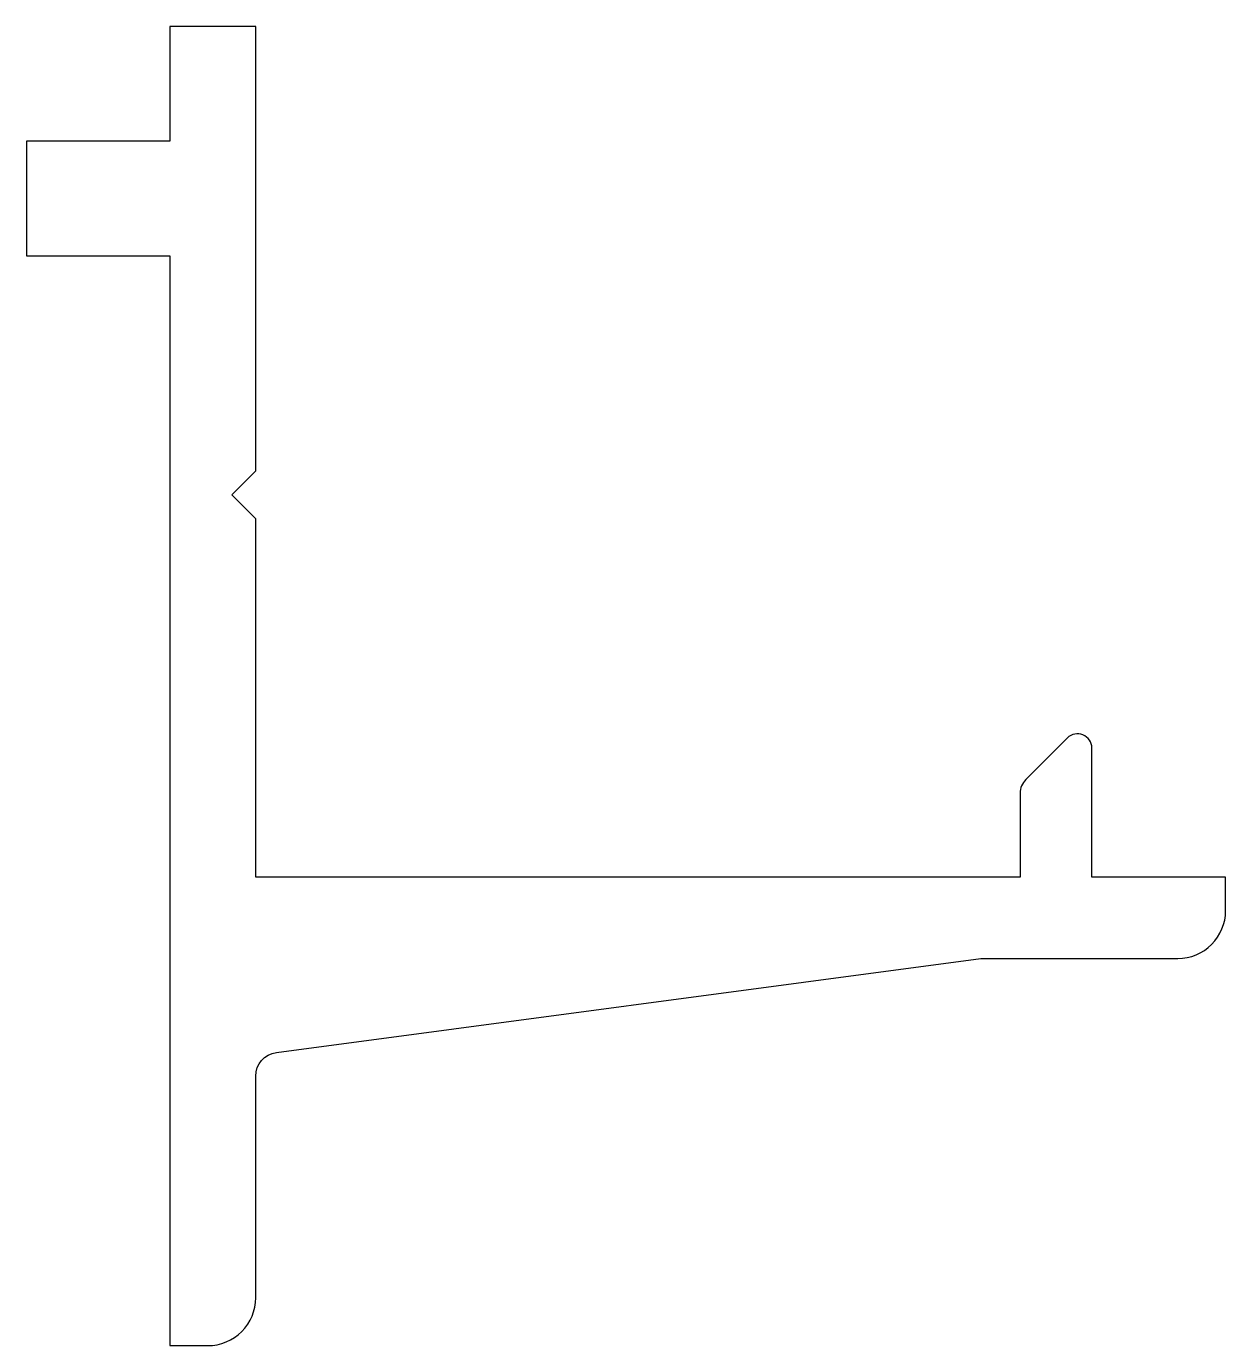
# Model space of a CAD drawing. Extents: x 170.6 to 195.7, y 220.9 to 248.5.
import ezdxf

# ---------------------------------------------------------------- set-up
doc = ezdxf.new("R2010")
doc.units = 0
doc.layers.add('1', color=7, linetype='CONTINUOUS')

msp = doc.modelspace()

# ---------------------------------------------------------------- linework, layer by layer
at = {"layer": '1', "color": 220, "linetype": 'CONTINUOUS'}
msp.add_lwpolyline([(175.407, 248.531), (173.607, 248.531), (173.607, 246.131), (170.607, 246.131), (170.607, 243.731), (173.607, 243.731), (173.607, 220.931), (174.407, 220.931, 0.414214), (175.407, 221.931), (175.407, 226.569, -0.375902), (175.841, 227.064), (175.841, 227.064), (190.581, 229.03), (190.594, 229.031), (194.707, 229.031, 0.414214), (195.707, 230.031), (195.707, 230.731), (192.907, 230.731), (192.907, 233.431, 0.668179), (192.395, 233.643), (191.524, 232.772, 0.198912), (191.407, 232.489), (191.407, 230.731), (175.407, 230.731), (175.407, 238.231), (174.907, 238.731), (175.407, 239.231)], format="xyb", close=True, dxfattribs=at)

doc.saveas('drawing.dxf')
